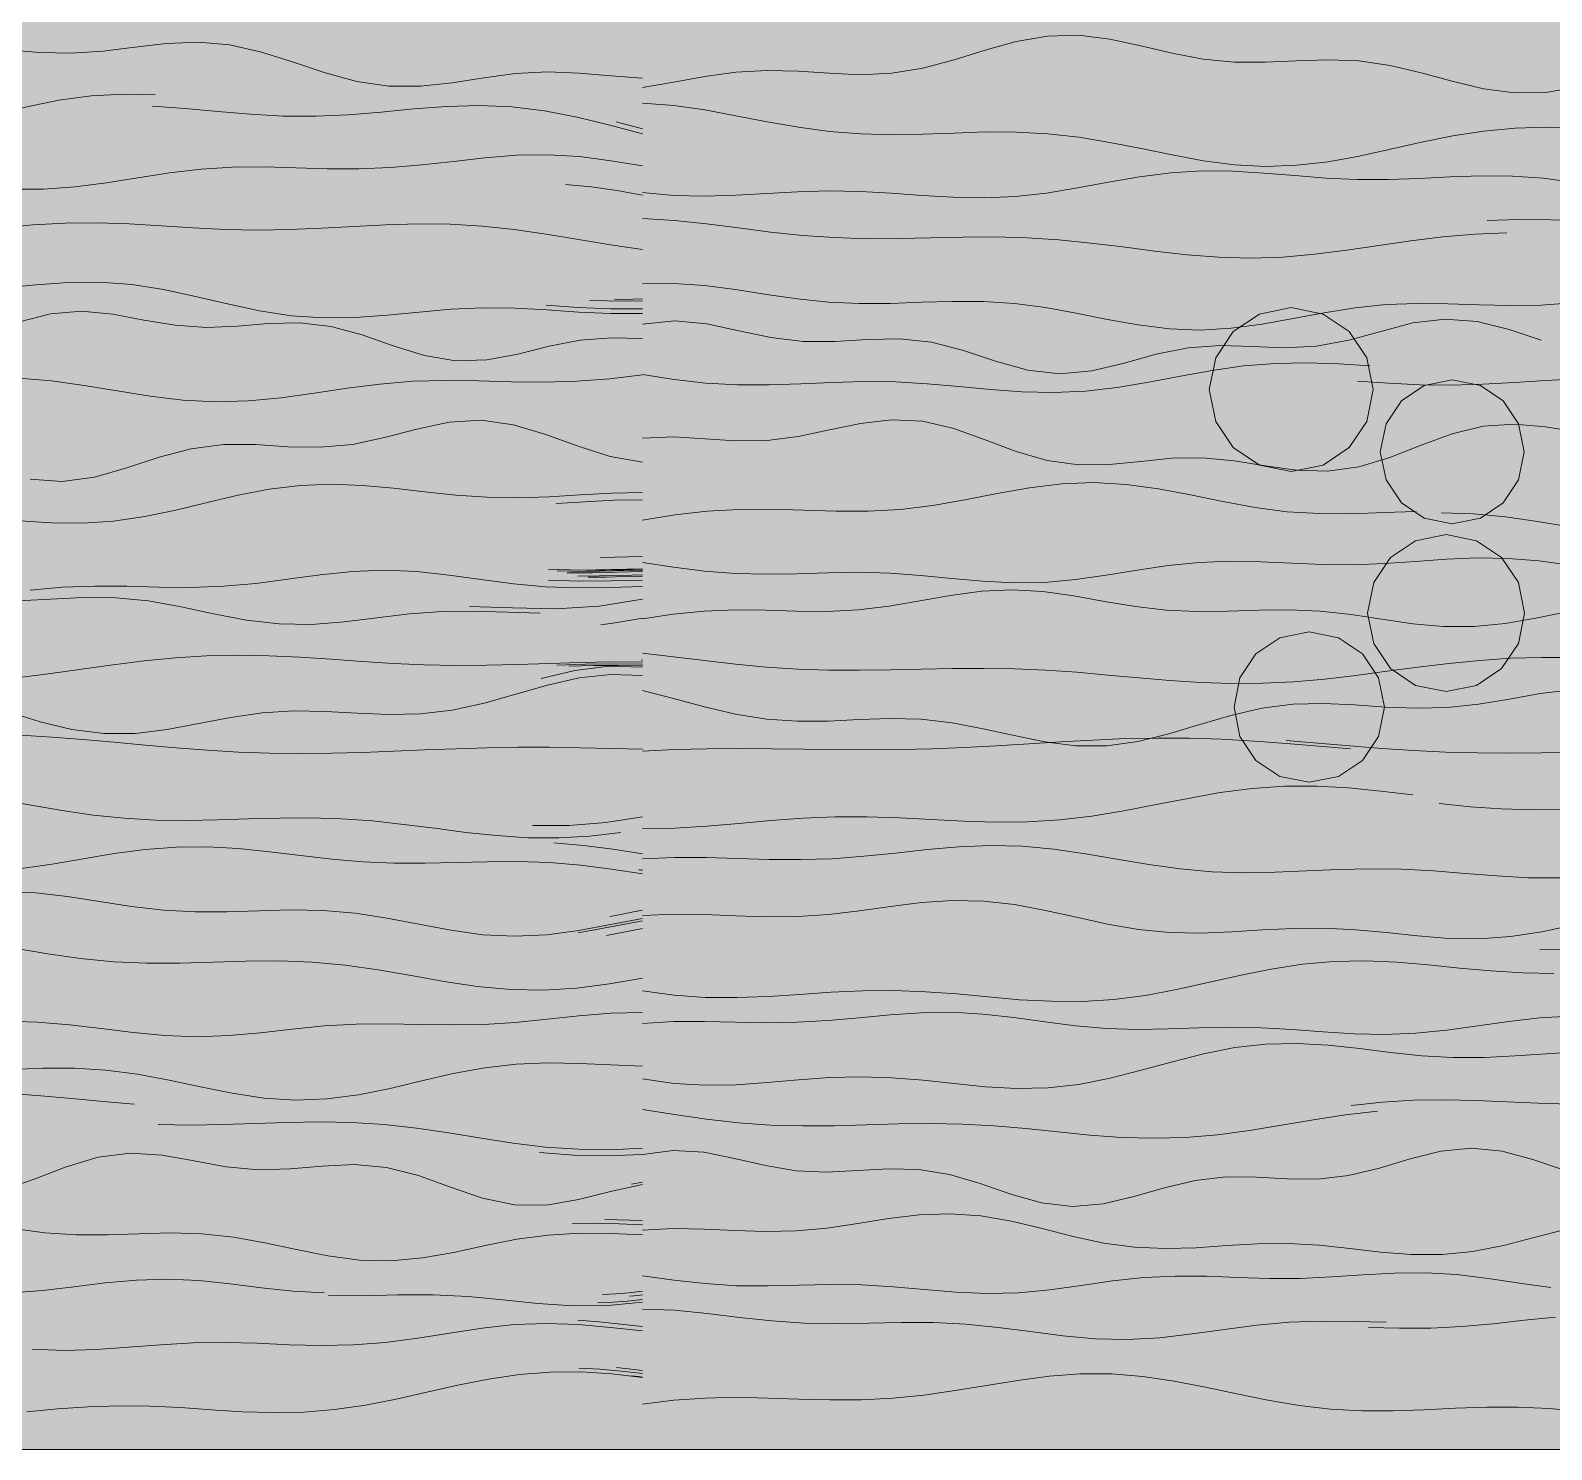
# Model space of a CAD drawing. Header units: metres. Extents: x 0 to 46.1, y -33.1 to 1.9.
# Drawn here: x 12.549 to 13.67, y -28 to -26.954 of the extents above; entities that cross this region are included whole.
import ezdxf

# ---------------------------------------------------------------- set-up
doc = ezdxf.new("R2010")
doc.units = ezdxf.units.M
doc.header["$LTSCALE"] = 0.02
doc.layers.add('CONTEXT', color=7, linetype='Continuous', lineweight=13, true_color=0x787878)
doc.layers.add('SEEN', color=7, linetype='Continuous', lineweight=20, true_color=0x000000)
doc.layers.add('FILL_(240, 240, 240)', color=7, linetype='Continuous', true_color=0xf0f0f0)

msp = doc.modelspace()

# ---------------------------------------------------------------- hatches: boundary and pattern name
at = {"layer": 'FILL_(240, 240, 240)'}
msp.add_hatch(color=256, dxfattribs=at).paths.add_polyline_path([(19, -28), (19, -25.5), (9, -25.5), (9, -28), (19, -28)])

# ---------------------------------------------------------------- linework, layer by layer
at = {"layer": 'CONTEXT'}
msp.add_lwpolyline([(9, -28), (19, -28), (19, -25.5), (9, -25.5), (9, -28)], close=True, dxfattribs=at)
at = {"layer": 'CONTEXT', "lineweight": 9, "transparency": 33554470}
for points in [[(12.5319, -26.9682), (12.5553, -26.9703), (12.5787, -26.9708), (12.6021, -26.9693), (12.6255, -26.9664), (12.6489, -26.9636), (12.6723, -26.9627), (12.6957, -26.9647), (12.7191, -26.97), (12.7425, -26.9774), (12.766, -26.9853), (12.7894, -26.9916), (12.8128, -26.995), (12.8362, -26.9951), (12.8596, -26.9925), (12.883, -26.9889), (12.9064, -26.9858), (12.9298, -26.9846), (12.9532, -26.9854), (12.9766, -26.9874), (13, -26.9891)], [(13, -26.9961), (13.023, -26.9922), (13.0459, -26.9879), (13.0689, -26.9847), (13.0919, -26.9835), (13.1148, -26.9841), (13.1378, -26.9856), (13.1608, -26.9866), (13.1838, -26.9855), (13.2067, -26.9817), (13.2297, -26.9756), (13.2527, -26.9685), (13.2756, -26.9621), (13.2986, -26.9582), (13.3216, -26.9576), (13.3445, -26.9604), (13.3675, -26.9653), (13.3905, -26.9708), (13.4134, -26.9751), (13.4364, -26.9774), (13.4594, -26.9775), (13.4824, -26.9765), (13.5053, -26.9757), (13.5283, -26.9765), (13.5513, -26.9798), (13.5742, -26.9852), (13.5972, -26.9915), (13.6202, -26.997), (13.6431, -27.0001), (13.6661, -26.9997), (13.6891, -26.9959)], [(12.0961, -27.0238), (12.1197, -27.0265), (12.1434, -27.0275), (12.1671, -27.0271), (12.1908, -27.0258), (12.2145, -27.0243), (12.2381, -27.0233), (12.2618, -27.0233), (12.2855, -27.0245), (12.3092, -27.0268), (12.3328, -27.0299), (12.3565, -27.0329), (12.3802, -27.0353), (12.4039, -27.0363), (12.4276, -27.0355), (12.4512, -27.0327), (12.4749, -27.0281), (12.4986, -27.0223), (12.5223, -27.0161), (12.5459, -27.0102), (12.5696, -27.0054), (12.5933, -27.0023), (12.617, -27.001), (12.6406, -27.0015)], [(12.6386, -27.0099), (12.6627, -27.0115), (12.6868, -27.0137), (12.7109, -27.0158), (12.735, -27.0171), (12.7591, -27.0172), (12.7832, -27.0162), (12.8073, -27.0142), (12.8314, -27.0119), (12.8555, -27.0101), (12.8795, -27.0094), (12.9036, -27.0104), (12.9277, -27.0133), (12.9518, -27.0179), (12.9759, -27.0238), (13, -27.0302)], [(13, -27.0077), (13.023, -27.0094), (13.046, -27.0126), (13.0689, -27.0169), (13.0919, -27.0214), (13.1149, -27.0254), (13.1379, -27.0285), (13.1609, -27.0303), (13.1838, -27.0309), (13.2068, -27.0304), (13.2298, -27.0296), (13.2528, -27.0288), (13.2758, -27.0289), (13.2988, -27.0301), (13.3217, -27.0327), (13.3447, -27.0365), (13.3677, -27.041), (13.3907, -27.0458), (13.4137, -27.05), (13.4366, -27.053), (13.4596, -27.0542), (13.4826, -27.0534), (13.5056, -27.0508), (13.5286, -27.0466), (13.5515, -27.0416), (13.5745, -27.0364), (13.5975, -27.0317), (13.6205, -27.0282), (13.6435, -27.026), (13.6664, -27.0253), (13.6894, -27.0256)], [(12.9805, -27.0214), (12.987, -27.0231), (12.9935, -27.0249), (13, -27.0266)], [(12.5349, -27.0709), (12.5582, -27.071), (12.5814, -27.0693), (12.6047, -27.0663), (12.6279, -27.0626), (12.6512, -27.059), (12.6744, -27.0563), (12.6977, -27.0548), (12.7209, -27.0546), (12.7442, -27.0552), (12.7674, -27.0559), (12.7907, -27.056), (12.814, -27.0551), (12.8372, -27.0531), (12.8605, -27.0505), (12.8837, -27.0478), (12.907, -27.046), (12.9302, -27.0456), (12.9535, -27.047), (12.9767, -27.05), (13, -27.0539)], [(13, -27.0735), (13.0229, -27.0756), (13.0458, -27.0762), (13.0687, -27.0755), (13.0916, -27.0742), (13.1146, -27.073), (13.1375, -27.0723), (13.1604, -27.0727), (13.1833, -27.0739), (13.2062, -27.0756), (13.2291, -27.077), (13.252, -27.0774), (13.2749, -27.0764), (13.2978, -27.0739), (13.3208, -27.0701), (13.3437, -27.0658), (13.3666, -27.0619), (13.3895, -27.0589), (13.4124, -27.0575), (13.4353, -27.0577), (13.4582, -27.0591), (13.4811, -27.061), (13.504, -27.0628), (13.527, -27.0638), (13.5499, -27.0639), (13.5728, -27.0631), (13.5957, -27.0619), (13.6186, -27.0612), (13.6415, -27.0614), (13.6644, -27.063), (13.6873, -27.066)], [(12.9433, -27.0675), (12.9622, -27.0693), (12.9811, -27.072), (13, -27.0753)], [(12.5268, -27.0998), (12.5504, -27.0973), (12.5741, -27.096), (12.5977, -27.0958), (12.6214, -27.0966), (12.6451, -27.098), (12.6687, -27.0995), (12.6924, -27.1006), (12.7161, -27.1011), (12.7397, -27.1008), (12.7634, -27.0998), (12.787, -27.0985), (12.8107, -27.0972), (12.8344, -27.0965), (12.858, -27.0968), (12.8817, -27.0982), (12.9054, -27.1007), (12.929, -27.1042), (12.9527, -27.1082), (12.9763, -27.1121), (13, -27.1154)], [(13, -27.0925), (13.0236, -27.0941), (13.0472, -27.0966), (13.0708, -27.0996), (13.0944, -27.1026), (13.118, -27.1051), (13.1416, -27.1067), (13.1653, -27.1075), (13.1889, -27.1074), (13.2125, -27.1069), (13.2361, -27.1064), (13.2597, -27.1062), (13.2833, -27.1068), (13.3069, -27.1083), (13.3305, -27.1107), (13.3541, -27.1136), (13.3777, -27.1167), (13.4013, -27.1194), (13.4249, -27.1212), (13.4485, -27.1218), (13.4721, -27.121), (13.4958, -27.119), (13.5194, -27.116), (13.543, -27.1125), (13.5666, -27.109), (13.5902, -27.1062), (13.6138, -27.1041), (13.6374, -27.1031)], [(13.6228, -27.094), (13.6464, -27.0933), (13.6699, -27.0935), (13.6934, -27.0941)], [(12.5291, -27.1438), (12.5527, -27.1414), (12.5762, -27.1397), (12.5997, -27.1395), (12.6233, -27.1413), (12.6468, -27.1449), (12.6704, -27.15), (12.6939, -27.1556), (12.7175, -27.1607), (12.741, -27.1643), (12.7646, -27.1659), (12.7881, -27.1656), (12.8116, -27.1639), (12.8352, -27.1616), (12.8587, -27.1595), (12.8823, -27.1585), (12.9058, -27.1587), (12.9294, -27.1599), (12.9529, -27.1616), (12.9765, -27.1627), (13, -27.1626)], [(13, -27.1408), (13.0229, -27.1404), (13.0457, -27.142), (13.0686, -27.145), (13.0914, -27.1486), (13.1143, -27.1519), (13.1371, -27.1543), (13.16, -27.1553), (13.1828, -27.1552), (13.2057, -27.1544), (13.2285, -27.1537), (13.2514, -27.1538), (13.2742, -27.1553), (13.2971, -27.1583), (13.3199, -27.1624), (13.3428, -27.167), (13.3656, -27.1711), (13.3885, -27.1739), (13.4113, -27.1748), (13.4342, -27.1735), (13.457, -27.1705), (13.4799, -27.1664), (13.5027, -27.1621), (13.5256, -27.1585), (13.5485, -27.1561), (13.5713, -27.1552), (13.5942, -27.1554), (13.617, -27.1562), (13.6399, -27.1567), (13.6627, -27.1564), (13.6856, -27.1547)], [(12.9288, -27.1564), (12.9525, -27.1581), (12.9763, -27.1593), (13, -27.1591)], [(12.9608, -27.1528), (12.9739, -27.1534), (12.9869, -27.1536), (13, -27.1534)], [(12.9792, -27.1521), (12.9861, -27.1522), (12.9931, -27.1521), (13, -27.1519)], [(13.5388, -27.2187), (13.5341, -27.2423), (13.5211, -27.2615), (13.5019, -27.2744), (13.4784, -27.2792), (13.4549, -27.2744), (13.4356, -27.2615), (13.4227, -27.2423), (13.4179, -27.2187), (13.4227, -27.1952), (13.4356, -27.176), (13.4549, -27.1631), (13.4784, -27.1583), (13.5019, -27.1631), (13.5211, -27.176), (13.5341, -27.1952), (13.5388, -27.2187)], [(12.5404, -27.1688), (12.5634, -27.1628), (12.5863, -27.161), (12.6093, -27.1632), (12.6323, -27.1675), (12.6553, -27.1713), (12.6783, -27.1729), (12.7012, -27.172), (12.7242, -27.1701), (12.7472, -27.1695), (12.7702, -27.1722), (12.7932, -27.1783), (12.8162, -27.1864), (12.8391, -27.1936), (12.8621, -27.1975), (12.8851, -27.1968), (12.9081, -27.1925), (12.9311, -27.1868), (12.954, -27.1823), (12.977, -27.1805), (13, -27.1811)], [(13, -27.1704), (13.0237, -27.168), (13.0473, -27.1702), (13.071, -27.1753), (13.0947, -27.1804), (13.1184, -27.1832), (13.142, -27.1832), (13.1657, -27.1817), (13.1894, -27.1812), (13.213, -27.1838), (13.2367, -27.1899), (13.2604, -27.1977), (13.2841, -27.2044), (13.3077, -27.2071), (13.3314, -27.205), (13.3551, -27.1993), (13.3787, -27.1927), (13.4024, -27.1879), (13.4261, -27.1862), (13.4497, -27.187), (13.4734, -27.188), (13.4971, -27.1868), (13.5208, -27.1824), (13.5444, -27.1758), (13.5681, -27.1696), (13.5918, -27.1667), (13.6154, -27.1685), (13.6391, -27.1745), (13.6628, -27.1823)], [(13, -27.2077), (13.0233, -27.2114), (13.0467, -27.2141), (13.07, -27.2153), (13.0933, -27.2153), (13.1167, -27.2144), (13.14, -27.2134), (13.1633, -27.2128), (13.1867, -27.2131), (13.21, -27.2144), (13.2333, -27.2164), (13.2567, -27.2187), (13.28, -27.2204), (13.3033, -27.2209), (13.3267, -27.2199), (13.35, -27.2172), (13.3733, -27.2133), (13.3967, -27.2089), (13.42, -27.2046), (13.4433, -27.2013), (13.4667, -27.1994), (13.49, -27.199), (13.5133, -27.1998), (13.5367, -27.2013)], [(12.4673, -27.2107), (12.4915, -27.2099), (12.5157, -27.2095), (12.5399, -27.2103), (12.5641, -27.2123), (12.5883, -27.2156), (12.6126, -27.2196), (12.6368, -27.2235), (12.661, -27.2264), (12.6852, -27.2277), (12.7094, -27.227), (12.7336, -27.2247), (12.7578, -27.2213), (12.7821, -27.2177), (12.8063, -27.2146), (12.8305, -27.2126), (12.8547, -27.2119), (12.8789, -27.2122), (12.9031, -27.2129), (12.9274, -27.2132), (12.9516, -27.2126), (12.9758, -27.2108), (13, -27.2078)], [(13.5272, -27.2124), (13.5503, -27.214), (13.5735, -27.2151), (13.5967, -27.2155), (13.6198, -27.2148), (13.643, -27.2135), (13.6661, -27.2119), (13.6893, -27.2107)], [(13.6503, -27.2646), (13.6461, -27.2853), (13.6348, -27.3022), (13.6179, -27.3136), (13.5972, -27.3177), (13.5765, -27.3136), (13.5596, -27.3022), (13.5483, -27.2853), (13.5441, -27.2646), (13.5483, -27.2439), (13.5596, -27.2271), (13.5765, -27.2157), (13.5972, -27.2115), (13.6179, -27.2157), (13.6348, -27.2271), (13.6461, -27.2439), (13.6503, -27.2646)], [(12.5484, -27.2848), (12.5721, -27.2864), (12.5959, -27.2832), (12.6197, -27.2764), (12.6434, -27.2686), (12.6672, -27.2624), (12.691, -27.2593), (12.7147, -27.2593), (12.7385, -27.2608), (12.7623, -27.2612), (12.7861, -27.2591), (12.8098, -27.2541), (12.8336, -27.2478), (12.8574, -27.2428), (12.8811, -27.2413), (12.9049, -27.2446), (12.9287, -27.2517), (12.9525, -27.2605), (12.9762, -27.268), (13, -27.2723)], [(13, -27.2545), (13.023, -27.2536), (13.0459, -27.255), (13.0689, -27.2565), (13.0919, -27.2563), (13.1148, -27.2534), (13.1378, -27.2485), (13.1607, -27.2436), (13.1837, -27.2409), (13.2067, -27.2421), (13.2296, -27.2475), (13.2526, -27.2557), (13.2756, -27.2644), (13.2985, -27.2711), (13.3215, -27.2743), (13.3444, -27.2739), (13.3674, -27.2716), (13.3904, -27.2693), (13.4133, -27.269), (13.4363, -27.2712), (13.4593, -27.2749), (13.4822, -27.2782), (13.5052, -27.2789), (13.5282, -27.2757), (13.5511, -27.2687), (13.5741, -27.2598), (13.597, -27.2513), (13.62, -27.2458), (13.643, -27.2442), (13.6659, -27.2462), (13.6889, -27.2499)], [(12.5411, -27.3155), (12.5641, -27.3169), (12.587, -27.3171), (12.6099, -27.3156), (12.6329, -27.3123), (12.6558, -27.3075), (12.6788, -27.302), (12.7017, -27.2966), (12.7247, -27.2921), (12.7476, -27.2894), (12.7706, -27.2885), (12.7935, -27.2894), (12.8164, -27.2915), (12.8394, -27.2942), (12.8623, -27.2966), (12.8853, -27.2981), (12.9082, -27.2984), (12.9312, -27.2977), (12.9541, -27.2963), (12.9771, -27.2951), (13, -27.2946)], [(13, -27.3149), (13.0238, -27.3111), (13.0476, -27.3083), (13.0713, -27.307), (13.0951, -27.3069), (13.1189, -27.3076), (13.1427, -27.3084), (13.1664, -27.3084), (13.1902, -27.307), (13.214, -27.3042), (13.2378, -27.3001), (13.2615, -27.2954), (13.2853, -27.2912), (13.3091, -27.2883), (13.3329, -27.2873), (13.3566, -27.2886), (13.3804, -27.2918), (13.4042, -27.2964), (13.428, -27.3013), (13.4518, -27.3056), (13.4755, -27.3087), (13.4993, -27.3101), (13.5231, -27.3102), (13.5469, -27.3094), (13.5706, -27.3086)], [(12.9363, -27.3027), (12.9576, -27.3015), (12.9788, -27.3003), (13, -27.3)], [(13.5891, -27.3096), (13.6128, -27.3104), (13.6364, -27.3126), (13.6601, -27.3159), (13.6838, -27.3198)], [(13.6505, -27.3834), (13.6459, -27.4059), (13.6335, -27.4243), (13.6151, -27.4368), (13.5926, -27.4413), (13.5701, -27.4368), (13.5517, -27.4243), (13.5393, -27.4059), (13.5347, -27.3834), (13.5393, -27.3609), (13.5517, -27.3425), (13.5701, -27.3301), (13.5926, -27.3255), (13.6151, -27.3301), (13.6335, -27.3425), (13.6459, -27.3609), (13.6505, -27.3834)], [(12.9688, -27.3425), (12.9792, -27.3423), (12.9896, -27.342), (13, -27.3418)], [(13, -27.3461), (13.0228, -27.3496), (13.0456, -27.3525), (13.0684, -27.3543), (13.0912, -27.3548), (13.114, -27.3544), (13.1368, -27.3537), (13.1596, -27.3534), (13.1824, -27.3541), (13.2052, -27.3557), (13.228, -27.3579), (13.2508, -27.36), (13.2736, -27.3612), (13.2964, -27.3608), (13.3192, -27.3588), (13.342, -27.3555), (13.3648, -27.3518), (13.3876, -27.3484), (13.4104, -27.3461), (13.4332, -27.3453), (13.456, -27.3456), (13.4788, -27.3466), (13.5016, -27.3476), (13.5244, -27.3478), (13.5472, -27.347), (13.57, -27.3455), (13.5928, -27.3438), (13.6156, -27.3428), (13.6384, -27.3431), (13.6612, -27.3449), (13.684, -27.3481)], [(12.5483, -27.3665), (12.5721, -27.3644), (12.5959, -27.3636), (12.6197, -27.3637), (12.6434, -27.3643), (12.6672, -27.3645), (12.691, -27.3637), (12.7147, -27.3616), (12.7385, -27.3585), (12.7623, -27.3552), (12.7861, -27.3528), (12.8098, -27.3519), (12.8336, -27.3529), (12.8574, -27.3555), (12.8811, -27.3588), (12.9049, -27.3619), (12.9287, -27.364), (12.9525, -27.3648), (12.9762, -27.3645), (13, -27.3639)], [(12.9306, -27.351), (12.9537, -27.3517), (12.9769, -27.3514), (13, -27.3508)], [(12.9306, -27.3593), (12.9537, -27.36), (12.9769, -27.3597), (13, -27.3592)], [(12.937, -27.3524), (12.958, -27.3528), (12.979, -27.3524), (13, -27.3519)], [(12.9443, -27.3537), (12.9629, -27.3538), (12.9814, -27.3534), (13, -27.3529)], [(12.9522, -27.3562), (12.9681, -27.3561), (12.9841, -27.3557), (13, -27.3553)], [(12.959, -27.352), (12.9726, -27.3519), (12.9863, -27.3515), (13, -27.3512)], [(12.9598, -27.3571), (12.9732, -27.3569), (12.9866, -27.3566), (13, -27.3562)], [(12.395, -27.3694), (12.4191, -27.3684), (12.4431, -27.3696), (12.4672, -27.3719), (12.4912, -27.374), (12.5153, -27.375), (12.5394, -27.3745), (12.5634, -27.3731), (12.5875, -27.372), (12.6116, -27.3722), (12.6356, -27.3745), (12.6597, -27.3788), (12.6837, -27.3839), (12.7078, -27.3886), (12.7319, -27.3914), (12.7559, -27.3918), (12.78, -27.39), (12.8041, -27.387), (12.8281, -27.384), (12.8522, -27.3822), (12.8762, -27.382), (12.9003, -27.3828), (12.9244, -27.3836)], [(13, -27.3877), (13.0227, -27.3843), (13.0454, -27.382), (13.0682, -27.3811), (13.0909, -27.3814), (13.1136, -27.3821), (13.1363, -27.3823), (13.159, -27.3811), (13.1818, -27.3784), (13.2045, -27.3744), (13.2272, -27.3704), (13.2499, -27.3673), (13.2726, -27.3663), (13.2953, -27.3675), (13.3181, -27.3707), (13.3408, -27.3748), (13.3635, -27.3786), (13.3862, -27.3813), (13.4089, -27.3823), (13.4317, -27.3821), (13.4544, -27.3813), (13.4771, -27.3811), (13.4998, -27.3821), (13.5225, -27.3846), (13.5453, -27.388), (13.568, -27.3913), (13.5907, -27.3933), (13.6134, -27.3934), (13.6361, -27.3911), (13.6588, -27.3871), (13.6816, -27.3825)], [(12.8723, -27.3786), (12.9042, -27.3797), (12.9361, -27.3804), (12.9681, -27.3783), (13, -27.3731)], [(12.9693, -27.3922), (12.9795, -27.3907), (12.9898, -27.389), (13, -27.3871)], [(13.5471, -27.4528), (13.5427, -27.4743), (13.5309, -27.492), (13.5132, -27.5039), (13.4916, -27.5082), (13.4701, -27.5039), (13.4524, -27.492), (13.4405, -27.4743), (13.4362, -27.4528), (13.4405, -27.4312), (13.4524, -27.4135), (13.4701, -27.4017), (13.4916, -27.3973), (13.5132, -27.4017), (13.5309, -27.4135), (13.5427, -27.4312), (13.5471, -27.4528)], [(12.5406, -27.4309), (12.5635, -27.428), (12.5865, -27.4248), (12.6095, -27.4215), (12.6325, -27.4186), (12.6554, -27.4164), (12.6784, -27.415), (12.7014, -27.4145), (12.7243, -27.4149), (12.7473, -27.4159), (12.7703, -27.4174), (12.7933, -27.4191), (12.8162, -27.4205), (12.8392, -27.4215), (12.8622, -27.422), (12.8851, -27.4219), (12.9081, -27.4214), (12.9311, -27.4206), (12.9541, -27.4199), (12.977, -27.4195), (13, -27.4197)], [(13, -27.4129), (13.0229, -27.4156), (13.0457, -27.4184), (13.0686, -27.4211), (13.0915, -27.4232), (13.1144, -27.4247), (13.1372, -27.4255), (13.1601, -27.4256), (13.183, -27.4253), (13.2058, -27.4248), (13.2287, -27.4243), (13.2516, -27.4242), (13.2744, -27.4246), (13.2973, -27.4256), (13.3202, -27.4271), (13.3431, -27.4291), (13.3659, -27.4312), (13.3888, -27.4332), (13.4117, -27.4347), (13.4345, -27.4354), (13.4574, -27.4352), (13.4803, -27.4341), (13.5032, -27.4321), (13.526, -27.4294), (13.5489, -27.4263), (13.5718, -27.4233), (13.5946, -27.4205), (13.6175, -27.4183), (13.6404, -27.4168), (13.6632, -27.4161), (13.6861, -27.4162)], [(12.9252, -27.4316), (12.9501, -27.4257), (12.9751, -27.4227), (13, -27.4233)], [(12.9368, -27.4218), (12.9579, -27.4211), (12.9789, -27.4208), (13, -27.421)], [(12.9456, -27.4227), (12.9638, -27.4222), (12.9819, -27.4221), (13, -27.4223)], [(12.9992, -27.4182), (12.9995, -27.4182), (12.9997, -27.4182), (13, -27.4182)], [(12.5324, -27.4563), (12.5558, -27.4636), (12.5792, -27.4693), (12.6026, -27.4723), (12.6259, -27.4722), (12.6493, -27.4693), (12.6727, -27.4649), (12.6961, -27.4603), (12.7195, -27.457), (12.7428, -27.4555), (12.7662, -27.4559), (12.7896, -27.4572), (12.813, -27.4582), (12.8363, -27.4577), (12.8597, -27.4549), (12.8831, -27.4498), (12.9065, -27.4432), (12.9299, -27.4365), (12.9532, -27.4312), (12.9766, -27.4287), (13, -27.4294)], [(13, -27.4406), (13.0228, -27.4463), (13.0457, -27.4525), (13.0685, -27.458), (13.0913, -27.4617), (13.1142, -27.4632), (13.137, -27.463), (13.1598, -27.4618), (13.1827, -27.4611), (13.2055, -27.4617), (13.2283, -27.4644), (13.2512, -27.4687), (13.274, -27.4738), (13.2968, -27.4784), (13.3196, -27.4812), (13.3425, -27.4812), (13.3653, -27.4781), (13.3881, -27.4725), (13.411, -27.4656), (13.4338, -27.4589), (13.4566, -27.4536), (13.4795, -27.4507), (13.5023, -27.45), (13.5251, -27.4511), (13.548, -27.4527), (13.5708, -27.4536), (13.5936, -27.453), (13.6165, -27.4505), (13.6393, -27.4468), (13.6621, -27.4428), (13.685, -27.44)], [(12.5415, -27.4735), (12.5644, -27.4748), (12.5873, -27.4766), (12.6103, -27.4787), (12.6332, -27.4808), (12.6561, -27.4828), (12.679, -27.4846), (12.702, -27.4859), (12.7249, -27.4867), (12.7478, -27.487), (12.7707, -27.4868), (12.7937, -27.4861), (12.8166, -27.4852), (12.8395, -27.4842), (12.8624, -27.4834), (12.8854, -27.4827), (12.9083, -27.4824), (12.9312, -27.4824), (12.9541, -27.4827), (12.9771, -27.4832), (13, -27.4837)], [(13, -27.4852), (13.0237, -27.4841), (13.0475, -27.4835), (13.0712, -27.4833), (13.095, -27.4834), (13.1187, -27.4837), (13.1424, -27.4841), (13.1662, -27.4842), (13.1899, -27.4841), (13.2136, -27.4836), (13.2374, -27.4826), (13.2611, -27.4814), (13.2849, -27.4799), (13.3086, -27.4784), (13.3323, -27.477), (13.3561, -27.476), (13.3798, -27.4756), (13.4035, -27.4757), (13.4273, -27.4765), (13.451, -27.4778), (13.4748, -27.4796), (13.4985, -27.4816), (13.5222, -27.4836)], [(13.4746, -27.4774), (13.4981, -27.4794), (13.5216, -27.4814), (13.5452, -27.4833), (13.5687, -27.4848), (13.5923, -27.4859), (13.6158, -27.4865), (13.6393, -27.4866), (13.6629, -27.4864), (13.6864, -27.486)], [(13, -27.5423), (13.0237, -27.542), (13.0473, -27.5405), (13.071, -27.5385), (13.0947, -27.5363), (13.1183, -27.5346), (13.142, -27.5336), (13.1657, -27.5336), (13.1894, -27.5343), (13.213, -27.5356), (13.2367, -27.5368), (13.2604, -27.5376), (13.284, -27.5373), (13.3077, -27.5358), (13.3314, -27.5331), (13.355, -27.5292), (13.3787, -27.5246), (13.4024, -27.52), (13.426, -27.5158), (13.4497, -27.5127), (13.4734, -27.5111), (13.497, -27.511), (13.5207, -27.5123), (13.5444, -27.5146), (13.5681, -27.5174)], [(12.5262, -27.521), (12.5491, -27.5251), (12.572, -27.529), (12.5949, -27.5323), (12.6178, -27.5347), (12.6407, -27.536), (12.6636, -27.5363), (12.6865, -27.5359), (12.7094, -27.5351), (12.7322, -27.5345), (12.7551, -27.5344), (12.778, -27.5351), (12.8009, -27.5367), (12.8238, -27.5392), (12.8467, -27.5421), (12.8696, -27.5451), (12.8925, -27.5475), (12.9154, -27.549), (12.9383, -27.5492), (12.9612, -27.5479), (12.9841, -27.5452)], [(13.5874, -27.5238), (13.6103, -27.5262), (13.6332, -27.5278), (13.6561, -27.5284), (13.679, -27.5283)], [(12.9188, -27.5401), (12.9459, -27.5399), (12.9729, -27.5377), (13, -27.5337)], [(12.5417, -27.5716), (12.5646, -27.5684), (12.5875, -27.5645), (12.6104, -27.5607), (12.6333, -27.5577), (12.6563, -27.556), (12.6792, -27.5558), (12.7021, -27.557), (12.725, -27.5594), (12.7479, -27.5622), (12.7708, -27.5648), (12.7938, -27.5668), (12.8167, -27.5678), (12.8396, -27.5679), (12.8625, -27.5674), (12.8854, -27.5668), (12.9083, -27.5666), (12.9313, -27.5674), (12.9542, -27.5693), (12.9771, -27.5722), (13, -27.5756)], [(12.9346, -27.5528), (12.9564, -27.5548), (12.9782, -27.5575), (13, -27.5608)], [(13, -27.5647), (13.0233, -27.5637), (13.0467, -27.5637), (13.07, -27.5644), (13.0933, -27.5651), (13.1166, -27.5652), (13.14, -27.5645), (13.1633, -27.5627), (13.1866, -27.5603), (13.21, -27.5578), (13.2333, -27.5557), (13.2566, -27.5547), (13.2799, -27.5553), (13.3033, -27.5574), (13.3266, -27.5608), (13.3499, -27.5648), (13.3733, -27.5688), (13.3966, -27.572), (13.4199, -27.5741), (13.4433, -27.5748), (13.4666, -27.5744), (13.4899, -27.5734), (13.5132, -27.5724), (13.5366, -27.5719), (13.5599, -27.5722), (13.5832, -27.5735), (13.6066, -27.5753), (13.6299, -27.5772), (13.6532, -27.5786), (13.6765, -27.5787)], [(12.9973, -27.5726), (12.9982, -27.5728), (12.9991, -27.5729), (13, -27.573)], [(12.4817, -27.5939), (12.5052, -27.5903), (12.5288, -27.5888), (12.5524, -27.5896), (12.5759, -27.5923), (12.5995, -27.5961), (12.623, -27.5997), (12.6466, -27.6025), (12.6702, -27.6037), (12.6937, -27.6037), (12.7173, -27.6029), (12.7408, -27.6023), (12.7644, -27.6027), (12.788, -27.6047), (12.8115, -27.6083), (12.8351, -27.6128), (12.8586, -27.6172), (12.8822, -27.6205), (12.9058, -27.6217), (12.9293, -27.6206), (12.9529, -27.6174), (12.9764, -27.6131), (13, -27.6086)], [(13, -27.6064), (13.0229, -27.6054), (13.0457, -27.6057), (13.0686, -27.6066), (13.0915, -27.6074), (13.1143, -27.6071), (13.1372, -27.6056), (13.1601, -27.6029), (13.1829, -27.5997), (13.2058, -27.5968), (13.2286, -27.5953), (13.2515, -27.5957), (13.2744, -27.5983), (13.2972, -27.6026), (13.3201, -27.6077), (13.343, -27.6128), (13.3658, -27.6167), (13.3887, -27.6189), (13.4116, -27.6194), (13.4344, -27.6184), (13.4573, -27.617), (13.4802, -27.6159), (13.503, -27.6157), (13.5259, -27.6169), (13.5487, -27.619), (13.5716, -27.6214), (13.5945, -27.6232), (13.6173, -27.6236), (13.6402, -27.6219), (13.6631, -27.6184), (13.6859, -27.6134)], [(12.9759, -27.6071), (12.9839, -27.6055), (12.992, -27.6039), (13, -27.6025)], [(12.9526, -27.6191), (12.9684, -27.6163), (12.9842, -27.6132), (13, -27.6102)], [(12.9735, -27.621), (12.9823, -27.6193), (12.9912, -27.6176), (13, -27.6159)], [(12.5369, -27.6305), (12.5613, -27.6345), (12.5856, -27.638), (12.61, -27.6404), (12.6344, -27.6415), (12.6588, -27.6415), (12.6831, -27.6408), (12.7075, -27.64), (12.7319, -27.6398), (12.7563, -27.6408), (12.7806, -27.643), (12.805, -27.6464), (12.8294, -27.6506), (12.8538, -27.655), (12.8781, -27.6586), (12.9025, -27.6609), (12.9269, -27.6614), (12.9513, -27.66), (12.9756, -27.6568), (13, -27.6525)], [(13, -27.662), (13.0232, -27.6651), (13.0463, -27.6667), (13.0695, -27.6669), (13.0927, -27.666), (13.1159, -27.6645), (13.139, -27.6629), (13.1622, -27.6619), (13.1854, -27.6617), (13.2086, -27.6626), (13.2317, -27.6642), (13.2549, -27.6664), (13.2781, -27.6684), (13.3013, -27.6696), (13.3244, -27.6697), (13.3476, -27.6682), (13.3708, -27.6652), (13.3939, -27.6608), (13.4171, -27.6557), (13.4403, -27.6505), (13.4635, -27.6458), (13.4866, -27.6423), (13.5098, -27.6402), (13.533, -27.6398), (13.5562, -27.6408), (13.5793, -27.6428), (13.6025, -27.6451), (13.6257, -27.6472), (13.6489, -27.6486), (13.672, -27.649)], [(13.6617, -27.6316), (13.6849, -27.6315)], [(12.5304, -27.6843), (12.5539, -27.685), (12.5774, -27.6869), (12.6008, -27.6897), (12.6243, -27.6927), (12.6478, -27.6949), (12.6713, -27.6957), (12.6948, -27.6949), (12.7182, -27.6928), (12.7417, -27.6901), (12.7652, -27.6878), (12.7887, -27.6865), (12.8122, -27.6863), (12.8356, -27.6867), (12.8591, -27.687), (12.8826, -27.6866), (12.9061, -27.6852), (12.9296, -27.6828), (12.953, -27.6802), (12.9765, -27.6783), (13, -27.6778)], [(13, -27.6859), (13.0228, -27.6846), (13.0456, -27.6845), (13.0684, -27.685), (13.0913, -27.6854), (13.1141, -27.6851), (13.1369, -27.6838), (13.1597, -27.6818), (13.1825, -27.6796), (13.2053, -27.678), (13.2281, -27.6777), (13.2509, -27.679), (13.2738, -27.6816), (13.2966, -27.6847), (13.3194, -27.6876), (13.3422, -27.6896), (13.365, -27.6903), (13.3878, -27.69), (13.4106, -27.6892), (13.4334, -27.6887), (13.4563, -27.6891), (13.4791, -27.6903), (13.5019, -27.692), (13.5247, -27.6935), (13.5475, -27.694), (13.5703, -27.6932), (13.5931, -27.6909), (13.6159, -27.6877), (13.6388, -27.6845), (13.6616, -27.6819), (13.6844, -27.6806)], [(13, -27.7268), (13.023, -27.7301), (13.046, -27.7315), (13.069, -27.7311), (13.0919, -27.7294), (13.1149, -27.7274), (13.1379, -27.7258), (13.1609, -27.7252), (13.1839, -27.726), (13.2069, -27.7278), (13.2299, -27.7303), (13.2529, -27.7326), (13.2758, -27.7338), (13.2988, -27.7333), (13.3218, -27.7308), (13.3448, -27.7263), (13.3678, -27.7204), (13.3908, -27.7141), (13.4138, -27.7082), (13.4367, -27.7036), (13.4597, -27.7011), (13.4827, -27.7006), (13.5057, -27.702), (13.5287, -27.7045), (13.5517, -27.7074), (13.5747, -27.7098), (13.5976, -27.7111), (13.6206, -27.7111), (13.6436, -27.7099), (13.6666, -27.7083), (13.6896, -27.7068)], [(12.5345, -27.7199), (12.5578, -27.719), (12.581, -27.719), (12.6043, -27.7204), (12.6276, -27.7234), (12.6509, -27.7277), (12.6741, -27.7327), (12.6974, -27.7374), (12.7207, -27.7409), (12.744, -27.7424), (12.7672, -27.7416), (12.7905, -27.7385), (12.8138, -27.7338), (12.8371, -27.7283), (12.8603, -27.7229), (12.8836, -27.7186), (12.9069, -27.716), (12.9302, -27.715), (12.9534, -27.7154), (12.9767, -27.7164), (13, -27.7173)], [(12.5332, -27.7376), (12.5562, -27.7392), (12.5791, -27.7413), (12.6021, -27.7435), (12.6251, -27.7453)], [(13.5227, -27.7464), (13.5456, -27.7439), (13.5686, -27.7425), (13.5916, -27.7422), (13.6145, -27.7427), (13.6375, -27.7437), (13.6605, -27.7448), (13.6834, -27.7455)], [(13, -27.7493), (13.0236, -27.753), (13.0471, -27.7565), (13.0707, -27.7592), (13.0942, -27.7609), (13.1178, -27.7615), (13.1414, -27.7613), (13.1649, -27.7606), (13.1885, -27.7599), (13.212, -27.7596), (13.2356, -27.7601), (13.2592, -27.7614), (13.2827, -27.7634), (13.3063, -27.7658), (13.3298, -27.7682), (13.3534, -27.7699), (13.3769, -27.7706), (13.4005, -27.77), (13.4241, -27.768), (13.4476, -27.7649), (13.4712, -27.761), (13.4947, -27.757), (13.5183, -27.7534), (13.5419, -27.7507)], [(12.6427, -27.7603), (12.6666, -27.7608), (12.6904, -27.7605), (12.7142, -27.7597), (12.738, -27.7589), (12.7618, -27.7585), (12.7856, -27.759), (12.8095, -27.7605), (12.8333, -27.7631), (12.8571, -27.7666), (12.8809, -27.7704), (12.9047, -27.7741), (12.9285, -27.777), (12.9524, -27.7787), (12.9762, -27.779), (13, -27.7779)], [(12.5277, -27.8088), (12.5513, -27.8008), (12.5749, -27.7917), (12.5985, -27.7845), (12.6221, -27.7816), (12.6458, -27.783), (12.6694, -27.7873), (12.693, -27.7916), (12.7166, -27.7937), (12.7402, -27.7931), (12.7638, -27.7911), (12.7875, -27.79), (12.8111, -27.7921), (12.8347, -27.798), (12.8583, -27.8065), (12.8819, -27.8146), (12.9055, -27.8196), (12.9292, -27.8198), (12.9528, -27.8158), (12.9764, -27.8098), (13, -27.8047)], [(12.9239, -27.781), (12.9493, -27.783), (12.9746, -27.7835), (13, -27.7824)], [(13, -27.7824), (13.0226, -27.7795), (13.0453, -27.7809), (13.0679, -27.7855), (13.0906, -27.7907), (13.1132, -27.7945), (13.1358, -27.7955), (13.1585, -27.7944), (13.1811, -27.793), (13.2038, -27.7935), (13.2264, -27.7972), (13.2491, -27.8039), (13.2717, -27.8118), (13.2943, -27.8181), (13.317, -27.8208), (13.3396, -27.8189), (13.3623, -27.8135), (13.3849, -27.807), (13.4075, -27.8016), (13.4302, -27.7991), (13.4528, -27.7993), (13.4755, -27.8005), (13.4981, -27.8006), (13.5207, -27.798), (13.5434, -27.7926), (13.566, -27.7858), (13.5887, -27.7801), (13.6113, -27.7778), (13.6339, -27.7801), (13.6566, -27.7861), (13.6792, -27.7937)], [(12.9918, -27.8044), (12.9945, -27.8039), (12.9973, -27.8034), (13, -27.8029)], [(12.9723, -27.8304), (12.9815, -27.8307), (12.9908, -27.831), (13, -27.8314)], [(13, -27.8382), (13.0227, -27.8371), (13.0454, -27.8375), (13.068, -27.8386), (13.0907, -27.8393), (13.1134, -27.8387), (13.1361, -27.8367), (13.1587, -27.8334), (13.1814, -27.8298), (13.2041, -27.827), (13.2268, -27.8262), (13.2494, -27.8278), (13.2721, -27.8317), (13.2948, -27.8371), (13.3175, -27.8429), (13.3401, -27.8479), (13.3628, -27.8509), (13.3855, -27.8519), (13.4082, -27.8512), (13.4308, -27.8496), (13.4535, -27.8483), (13.4762, -27.8481), (13.4989, -27.8493), (13.5215, -27.8517), (13.5442, -27.8544), (13.5669, -27.8563), (13.5896, -27.8563), (13.6122, -27.8541), (13.6349, -27.8496), (13.6576, -27.8438), (13.6803, -27.8379)], [(12.5359, -27.8371), (12.5591, -27.8403), (12.5823, -27.8418), (12.6055, -27.8418), (12.6287, -27.8409), (12.6519, -27.8402), (12.6751, -27.8409), (12.6983, -27.8434), (12.7215, -27.8476), (12.7447, -27.8526), (12.7679, -27.8573), (12.7912, -27.8604), (12.8144, -27.8609), (12.8376, -27.8588), (12.8608, -27.8547), (12.884, -27.8496), (12.9072, -27.845), (12.9304, -27.8419), (12.9536, -27.8406), (12.9768, -27.8408), (13, -27.8418)], [(12.948, -27.8334), (12.9653, -27.8332), (12.9827, -27.8337), (13, -27.8344)], [(12.5345, -27.8845), (12.5576, -27.8828), (12.5806, -27.8801), (12.6037, -27.8772), (12.6268, -27.8751), (12.6498, -27.8744), (12.6729, -27.8755), (12.6959, -27.8779), (12.719, -27.8808), (12.7421, -27.8832), (12.7651, -27.8845)], [(13, -27.872), (13.0231, -27.8751), (13.0462, -27.8777), (13.0693, -27.8792), (13.0924, -27.8794), (13.1155, -27.8789), (13.1386, -27.8784), (13.1617, -27.8787), (13.1848, -27.88), (13.2079, -27.882), (13.231, -27.884), (13.2541, -27.885), (13.2772, -27.8845), (13.3003, -27.8823), (13.3234, -27.879), (13.3465, -27.8757), (13.3696, -27.8732), (13.3927, -27.8721), (13.4158, -27.8722), (13.4389, -27.8731), (13.462, -27.8739), (13.4851, -27.8738), (13.5082, -27.8728), (13.5313, -27.8712), (13.5544, -27.8699), (13.5775, -27.8697), (13.6006, -27.871), (13.6237, -27.8738), (13.6468, -27.8773), (13.6699, -27.8806)], [(12.7683, -27.8865), (12.794, -27.8866), (12.8198, -27.886), (12.8455, -27.8859), (12.8713, -27.8872), (12.897, -27.8896), (12.9228, -27.8923), (12.9485, -27.894), (12.9743, -27.8937), (13, -27.8914)], [(12.9704, -27.8858), (12.9803, -27.8852), (12.9901, -27.8844), (13, -27.8833)], [(12.9903, -27.887), (12.9936, -27.8867), (12.9968, -27.8864), (13, -27.886)], [(12.967, -27.8919), (12.978, -27.8914), (12.989, -27.8905), (13, -27.8893)], [(13, -27.8964), (13.0238, -27.8973), (13.0477, -27.8996), (13.0715, -27.9026), (13.0954, -27.9052), (13.1192, -27.9068), (13.143, -27.9072), (13.1669, -27.9069), (13.1907, -27.9063), (13.2146, -27.9063), (13.2384, -27.9075), (13.2622, -27.91), (13.2861, -27.9131), (13.3099, -27.9162), (13.3338, -27.9184), (13.3576, -27.9189), (13.3815, -27.9176), (13.4053, -27.9148), (13.4291, -27.9114), (13.453, -27.9083), (13.4768, -27.9061), (13.5007, -27.9053), (13.5245, -27.9055), (13.5483, -27.9062)], [(12.5499, -27.926), (12.5736, -27.9269), (12.5973, -27.9263), (12.621, -27.9246), (12.6447, -27.9227), (12.6683, -27.9214), (12.692, -27.921), (12.7157, -27.9216), (12.7394, -27.9227), (12.7631, -27.9233), (12.7868, -27.9229), (12.8105, -27.9211), (12.8342, -27.9179), (12.8579, -27.9141), (12.8816, -27.9105), (12.9052, -27.9079), (12.9289, -27.9071), (12.9526, -27.9079), (12.9763, -27.91), (13, -27.9125)], [(12.9522, -27.9046), (12.9681, -27.9059), (12.9841, -27.9075), (13, -27.9092)], [(13.5353, -27.91), (13.5583, -27.9105), (13.5813, -27.9105), (13.6043, -27.9094), (13.6273, -27.9073), (13.6504, -27.9047), (13.6734, -27.9023)], [(12.5458, -27.9723), (12.5685, -27.9701), (12.5912, -27.9685), (12.6139, -27.9678), (12.6366, -27.968), (12.6593, -27.9691), (12.682, -27.9706), (12.7048, -27.9721), (12.7275, -27.9728), (12.7502, -27.9724), (12.7729, -27.9705), (12.7956, -27.9673), (12.8183, -27.9628), (12.841, -27.9577), (12.8637, -27.9525), (12.8864, -27.948), (12.9092, -27.9446), (12.9319, -27.9429), (12.9546, -27.9428), (12.9773, -27.9443), (13, -27.9468)], [(12.9531, -27.94), (12.9688, -27.9408), (12.9844, -27.9422), (13, -27.944)], [(12.9808, -27.9395), (12.9872, -27.9402), (12.9936, -27.9409), (13, -27.9417)], [(13, -27.9666), (13.0231, -27.9637), (13.0461, -27.962), (13.0692, -27.9615), (13.0922, -27.962), (13.1153, -27.9628), (13.1384, -27.9634), (13.1614, -27.9633), (13.1845, -27.9621), (13.2075, -27.9598), (13.2306, -27.9565), (13.2537, -27.9527), (13.2767, -27.949), (13.2998, -27.946), (13.3228, -27.9443), (13.3459, -27.9443), (13.369, -27.9461), (13.392, -27.9495), (13.4151, -27.9539), (13.4382, -27.9589), (13.4612, -27.9636), (13.4843, -27.9675), (13.5073, -27.9702), (13.5304, -27.9715), (13.5535, -27.9715), (13.5765, -27.9707), (13.5996, -27.9696), (13.6226, -27.9688), (13.6457, -27.9688), (13.6688, -27.9698), (13.6918, -27.9719)], [(12.992, -27.9456), (12.9946, -27.9459), (12.9973, -27.9462), (13, -27.9466)]]:
    msp.add_lwpolyline(points, dxfattribs=at)
at = {"layer": 'SEEN'}
msp.add_lwpolyline([(19, -28), (19, -25.5), (9, -25.5), (9, -28), (19, -28)], close=True, dxfattribs=at)

doc.saveas('drawing.dxf')
